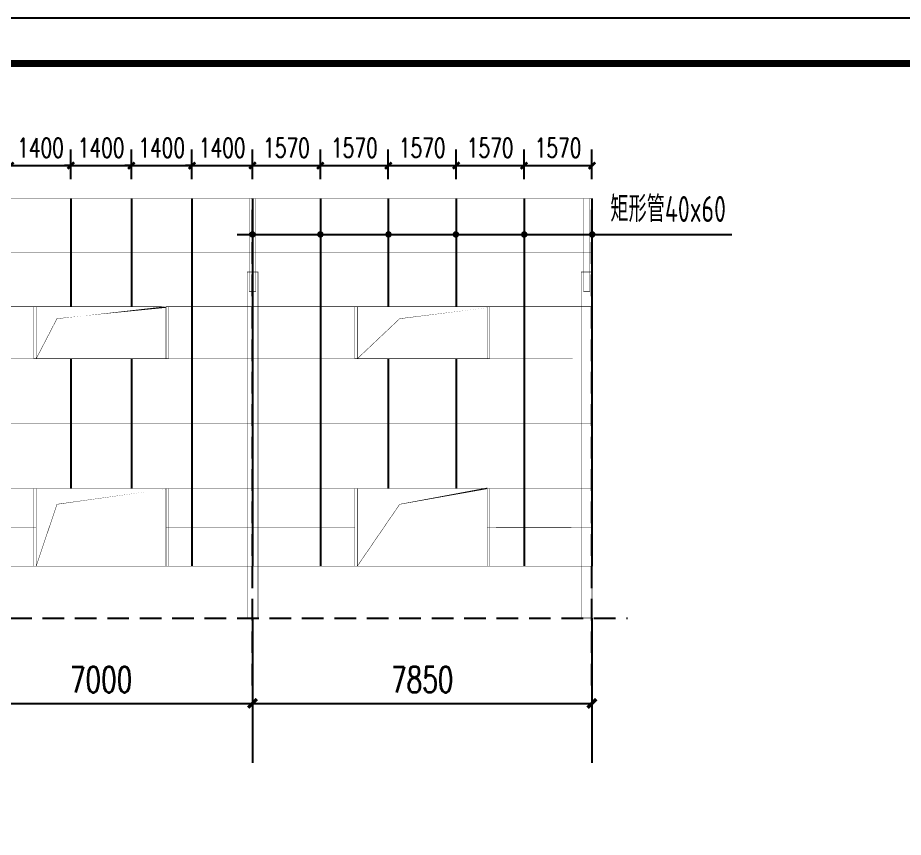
# Model space of a CAD drawing. Extents: x 180850 to 1399066, y 48356 to 327880.
# Drawn here: x 1241985 to 1262461, y 180171 to 199123 of the extents above; entities that cross this region are included whole.
import ezdxf
from ezdxf.enums import TextEntityAlignment as Align

# ---------------------------------------------------------------- set-up
doc = ezdxf.new("R2010")
doc.units = 0
doc.header["$LTSCALE"] = 1000
doc.linetypes.add('DASHED', pattern=[0.75, 0.5, -0.25])
doc.layers.add('_0', color=7, linetype='Continuous', lineweight=25)
for name, color, linetype in [('AXIS', 3, 'Continuous'), ('LT', 181, 'Continuous'), ('PUB_TITLE', 4, 'Continuous'), ('TEXT', 7, 'Continuous')]:
    doc.layers.add(name, color=color, linetype=linetype)
doc.styles.add('_TCH_DIM_T3', font='SIMPLEX', dxfattribs={"width": 0.7058823529411765, "bigfont": 'GBCBIG'})
doc.styles.add('TSSD_Label', font='tssdeng.shx', dxfattribs={"width": 0.7, "bigfont": 'hztxt.shx'})
doc.dimstyles.new('_TCH_ARCH&&150', dxfattribs={"dimtxt": 446.25, "dimasz": 150, "dimexe": 375, "dimexo": 450, "dimgap": 189.375, "dimtad": 1, "dimdec": 0, "dimzin": 0, "dimdsep": 46, "dimtxsty": '_TCH_DIM_T3', "dimblk": 'ARCHTICK', "dimcen": 0.09, "dimclrd": 3, "dimclre": 3, "dimclrt": 7, "dimazin": 2, "dimtfac": 1, "dimtdec": 0, "dimtix": 1, "dimtmove": 2, "dimatfit": 3, "dimfxl": 1, "dimtolj": 1, "dimtzin": 0, "dimarcsym": 0})
doc.dimstyles.new('_TCH_ARCH&&200', dxfattribs={"dimtxt": 595, "dimasz": 200, "dimexe": 500, "dimexo": 600, "dimgap": 252.5, "dimtad": 1, "dimdec": 0, "dimzin": 0, "dimdsep": 46, "dimtxsty": '_TCH_DIM_T3', "dimblk": 'ARCHTICK', "dimcen": 0.09, "dimclrt": 7, "dimazin": 2, "dimtfac": 1, "dimtdec": 0, "dimtix": 1, "dimtmove": 2, "dimatfit": 3, "dimfxl": 1, "dimtolj": 1, "dimtzin": 0, "dimarcsym": 0})

# ---------------------------------------------------------------- blocks, each defined once
blk = doc.blocks.new('_ArchTick')
at = {"color": 0, "linetype": 'ByBlock', "const_width": 0.4}
blk.add_lwpolyline([(-0.5, -0.5), (0.5, 0.5)], dxfattribs=at)
blk = doc.blocks.new('*D958')
at = {"layer": 'AXIS', "color": 0, "lineweight": -2, "transparency": 16777216}
for p, q in [((1240413.302968849, 184642.1295785874), (1240413.302968849, 182768.1209465729)), ((1247413.302968849, 184642.1295785874), (1247413.302968849, 182768.1209465729)), ((1240413.302968849, 183268.1209465729), (1247413.302968849, 183268.1209465729))]:
    blk.add_line(p, q, dxfattribs=at)
at = {"layer": 'Defpoints', "color": 0, "transparency": 16777216}
for p in [(1240413.302968849, 185242.1295785874), (1247413.302968849, 185242.1295785874), (1247413.302968849, 183268.1209465729)]:
    blk.add_point(p, dxfattribs=at)
at = {"layer": 'AXIS', "color": 0, "lineweight": -2, "transparency": 16777216, "xscale": 200, "yscale": 200, "zscale": 200, "rotation": 180}
blk.add_blockref('_ArchTick', (1240413.302968849, 183268.1209465729), dxfattribs=at)
at = {"layer": 'AXIS', "color": 0, "lineweight": -2, "transparency": 16777216, "xscale": 200, "yscale": 200, "zscale": 200}
blk.add_blockref('_ArchTick', (1247413.302968849, 183268.1209465729), dxfattribs=at)
at = {"layer": 'AXIS', "color": 7, "transparency": 16777216, "insert": (1243913.302968849, 183818.1209465729), "char_height": 595, "attachment_point": 5, "style": '_TCH_DIM_T3'}
blk.add_mtext('\\A1;7000', dxfattribs=at)
blk = doc.blocks.new('*D959')
at = {"layer": 'AXIS', "color": 0, "lineweight": -2, "transparency": 16777216}
for p, q in [((1247413.302968849, 184642.1295785874), (1247413.302968849, 182768.1209465729)), ((1255263.302958509, 184642.1295785874), (1255263.302958509, 182768.1209465729)), ((1247413.302968849, 183268.1209465729), (1255263.302958509, 183268.1209465729))]:
    blk.add_line(p, q, dxfattribs=at)
at = {"layer": 'Defpoints', "color": 0, "transparency": 16777216}
for p in [(1247413.302968849, 185242.1295785874), (1255263.302958509, 185242.1295785874), (1255263.302958509, 183268.1209465729)]:
    blk.add_point(p, dxfattribs=at)
at = {"layer": 'AXIS', "color": 0, "lineweight": -2, "transparency": 16777216, "xscale": 200, "yscale": 200, "zscale": 200, "rotation": 180}
blk.add_blockref('_ArchTick', (1247413.302968849, 183268.1209465729), dxfattribs=at)
at = {"layer": 'AXIS', "color": 0, "lineweight": -2, "transparency": 16777216, "xscale": 200, "yscale": 200, "zscale": 200}
blk.add_blockref('_ArchTick', (1255263.302958509, 183268.1209465729), dxfattribs=at)
at = {"layer": 'AXIS', "color": 7, "transparency": 16777216, "insert": (1251338.302963679, 183818.1209465729), "char_height": 595, "attachment_point": 5, "style": '_TCH_DIM_T3'}
blk.add_mtext('\\A1;7850', dxfattribs=at)
blk = doc.blocks.new('*D986')
at = {"color": 3, "lineweight": -2, "transparency": 16777216}
for p, q in [((1241813.302968849, 195392.1295828675), (1241813.302968849, 196077.9182286211)), ((1243213.302968849, 195392.1295856314), (1243213.302968849, 196077.9182286211)), ((1241813.302968849, 195702.9182286211), (1241663.302968849, 195702.9182286211)), ((1241813.302968849, 195702.9182286211), (1243213.302968849, 195702.9182286211)), ((1243213.302968849, 195702.9182286211), (1243363.302968849, 195702.9182286211))]:
    blk.add_line(p, q, dxfattribs=at)
at = {"layer": 'Defpoints', "color": 0, "transparency": 16777216}
for p in [(1243213.302968849, 195702.9182286211), (1241813.302968849, 194942.1295828675), (1243213.302968849, 194942.1295856314)]:
    blk.add_point(p, dxfattribs=at)
at = {"color": 3, "lineweight": -2, "transparency": 16777216, "xscale": 150, "yscale": 150, "zscale": 150}
blk.add_blockref('_ArchTick', (1241813.302968849, 195702.9182286211), dxfattribs=at)
at = {"color": 3, "lineweight": -2, "transparency": 16777216, "xscale": 150, "yscale": 150, "zscale": 150, "rotation": 180}
blk.add_blockref('_ArchTick', (1243213.302968849, 195702.9182286211), dxfattribs=at)
at = {"color": 7, "transparency": 16777216, "insert": (1242513.302968849, 196115.4182286211), "char_height": 446.25, "attachment_point": 5, "style": '_TCH_DIM_T3'}
blk.add_mtext('\\A1;1400', dxfattribs=at)
blk = doc.blocks.new('*D987')
at = {"color": 3, "lineweight": -2, "transparency": 16777216}
for p, q in [((1243213.302968849, 195392.1295856314), (1243213.302968849, 196077.9182286211)), ((1244613.302968849, 195392.129580297), (1244613.302968849, 196077.9182286211)), ((1243213.302968849, 195702.9182286211), (1243063.302968849, 195702.9182286211)), ((1243213.302968849, 195702.9182286211), (1244613.302968849, 195702.9182286211)), ((1244613.302968849, 195702.9182286211), (1244763.302968849, 195702.9182286211))]:
    blk.add_line(p, q, dxfattribs=at)
at = {"layer": 'Defpoints', "color": 0, "transparency": 16777216}
for p in [(1244613.302968849, 195702.9182286211), (1243213.302968849, 194942.1295856314), (1244613.302968849, 194942.129580297)]:
    blk.add_point(p, dxfattribs=at)
at = {"color": 3, "lineweight": -2, "transparency": 16777216, "xscale": 150, "yscale": 150, "zscale": 150}
blk.add_blockref('_ArchTick', (1243213.302968849, 195702.9182286211), dxfattribs=at)
at = {"color": 3, "lineweight": -2, "transparency": 16777216, "xscale": 150, "yscale": 150, "zscale": 150, "rotation": 180}
blk.add_blockref('_ArchTick', (1244613.302968849, 195702.9182286211), dxfattribs=at)
at = {"color": 7, "transparency": 16777216, "insert": (1243913.302968849, 196115.4182286211), "char_height": 446.25, "attachment_point": 5, "style": '_TCH_DIM_T3'}
blk.add_mtext('\\A1;1400', dxfattribs=at)
blk = doc.blocks.new('*D988')
at = {"color": 3, "lineweight": -2, "transparency": 16777216}
for p, q in [((1244613.302968849, 195392.129580297), (1244613.302968849, 196077.9182286211)), ((1246013.302968849, 195392.1295911593), (1246013.302968849, 196077.9182286211)), ((1244613.302968849, 195702.9182286211), (1244463.302968849, 195702.9182286211)), ((1244613.302968849, 195702.9182286211), (1246013.302968849, 195702.9182286211)), ((1246013.302968849, 195702.9182286211), (1246163.302968849, 195702.9182286211))]:
    blk.add_line(p, q, dxfattribs=at)
at = {"layer": 'Defpoints', "color": 0, "transparency": 16777216}
for p in [(1246013.302968849, 195702.9182286211), (1244613.302968849, 194942.129580297), (1246013.302968849, 194942.1295911593)]:
    blk.add_point(p, dxfattribs=at)
at = {"color": 3, "lineweight": -2, "transparency": 16777216, "xscale": 150, "yscale": 150, "zscale": 150}
blk.add_blockref('_ArchTick', (1244613.302968849, 195702.9182286211), dxfattribs=at)
at = {"color": 3, "lineweight": -2, "transparency": 16777216, "xscale": 150, "yscale": 150, "zscale": 150, "rotation": 180}
blk.add_blockref('_ArchTick', (1246013.302968849, 195702.9182286211), dxfattribs=at)
at = {"color": 7, "transparency": 16777216, "insert": (1245313.302968849, 196115.4182286211), "char_height": 446.25, "attachment_point": 5, "style": '_TCH_DIM_T3'}
blk.add_mtext('\\A1;1400', dxfattribs=at)
blk = doc.blocks.new('*D989')
at = {"color": 3, "lineweight": -2, "transparency": 16777216}
for p, q in [((1246013.302968849, 195392.1295911593), (1246013.302968849, 196077.9182286211)), ((1247413.302968849, 195392.1295939233), (1247413.302968849, 196077.9182286211)), ((1246013.302968849, 195702.9182286211), (1245863.302968849, 195702.9182286211)), ((1246013.302968849, 195702.9182286211), (1247413.302968849, 195702.9182286211)), ((1247413.302968849, 195702.9182286211), (1247563.302968849, 195702.9182286211))]:
    blk.add_line(p, q, dxfattribs=at)
at = {"layer": 'Defpoints', "color": 0, "transparency": 16777216}
for p in [(1247413.302968849, 195702.9182286211), (1246013.302968849, 194942.1295911593), (1247413.302968849, 194942.1295939233)]:
    blk.add_point(p, dxfattribs=at)
at = {"color": 3, "lineweight": -2, "transparency": 16777216, "xscale": 150, "yscale": 150, "zscale": 150}
blk.add_blockref('_ArchTick', (1246013.302968849, 195702.9182286211), dxfattribs=at)
at = {"color": 3, "lineweight": -2, "transparency": 16777216, "xscale": 150, "yscale": 150, "zscale": 150, "rotation": 180}
blk.add_blockref('_ArchTick', (1247413.302968849, 195702.9182286211), dxfattribs=at)
at = {"color": 7, "transparency": 16777216, "insert": (1246713.302968849, 196115.4182286211), "char_height": 446.25, "attachment_point": 5, "style": '_TCH_DIM_T3'}
blk.add_mtext('\\A1;1400', dxfattribs=at)
blk = doc.blocks.new('*D990')
at = {"color": 3, "lineweight": -2, "transparency": 16777216}
for p, q in [((1247413.302968849, 195392.1295939233), (1247413.302968849, 196077.9182286211)), ((1248983.302968849, 195392.1295803187), (1248983.302968849, 196077.9182286211)), ((1247413.302968849, 195702.9182286211), (1248983.302968849, 195702.9182286211))]:
    blk.add_line(p, q, dxfattribs=at)
at = {"layer": 'Defpoints', "color": 0, "transparency": 16777216}
for p in [(1248983.302968849, 195702.9182286211), (1247413.302968849, 194942.1295939233), (1248983.302968849, 194942.1295803187)]:
    blk.add_point(p, dxfattribs=at)
at = {"color": 3, "lineweight": -2, "transparency": 16777216, "xscale": 150, "yscale": 150, "zscale": 150, "rotation": 180}
blk.add_blockref('_ArchTick', (1247413.302968849, 195702.9182286211), dxfattribs=at)
at = {"color": 3, "lineweight": -2, "transparency": 16777216, "xscale": 150, "yscale": 150, "zscale": 150}
blk.add_blockref('_ArchTick', (1248983.302968849, 195702.9182286211), dxfattribs=at)
at = {"color": 7, "transparency": 16777216, "insert": (1248198.302968849, 196115.4182286211), "char_height": 446.25, "attachment_point": 5, "style": '_TCH_DIM_T3'}
blk.add_mtext('\\A1;1570', dxfattribs=at)
blk = doc.blocks.new('*D991')
at = {"color": 3, "lineweight": -2, "transparency": 16777216}
for p, q in [((1248983.302968849, 195392.1295803187), (1248983.302968849, 196077.9182286211)), ((1250553.302968849, 195392.1295803266), (1250553.302968849, 196077.9182286211)), ((1248983.302968849, 195702.9182286211), (1250553.302968849, 195702.9182286211))]:
    blk.add_line(p, q, dxfattribs=at)
at = {"layer": 'Defpoints', "color": 0, "transparency": 16777216}
for p in [(1250553.302968849, 195702.9182286211), (1248983.302968849, 194942.1295803187), (1250553.302968849, 194942.1295803266)]:
    blk.add_point(p, dxfattribs=at)
at = {"color": 3, "lineweight": -2, "transparency": 16777216, "xscale": 150, "yscale": 150, "zscale": 150, "rotation": 180}
blk.add_blockref('_ArchTick', (1248983.302968849, 195702.9182286211), dxfattribs=at)
at = {"color": 3, "lineweight": -2, "transparency": 16777216, "xscale": 150, "yscale": 150, "zscale": 150}
blk.add_blockref('_ArchTick', (1250553.302968849, 195702.9182286211), dxfattribs=at)
at = {"color": 7, "transparency": 16777216, "insert": (1249768.302968849, 196115.4182286211), "char_height": 446.25, "attachment_point": 5, "style": '_TCH_DIM_T3'}
blk.add_mtext('\\A1;1570', dxfattribs=at)
blk = doc.blocks.new('*D992')
at = {"color": 3, "lineweight": -2, "transparency": 16777216}
for p, q in [((1250553.302968849, 195392.1295803266), (1250553.302968849, 196077.9182286211)), ((1252123.301564156, 195392.1295803344), (1252123.301564156, 196077.9182286211)), ((1250553.302968849, 195702.9182286211), (1252123.301564156, 195702.9182286211))]:
    blk.add_line(p, q, dxfattribs=at)
at = {"layer": 'Defpoints', "color": 0, "transparency": 16777216}
for p in [(1252123.301564156, 195702.9182286211), (1250553.302968849, 194942.1295803266), (1252123.301564156, 194942.1295803344)]:
    blk.add_point(p, dxfattribs=at)
at = {"color": 3, "lineweight": -2, "transparency": 16777216, "xscale": 150, "yscale": 150, "zscale": 150, "rotation": 180}
blk.add_blockref('_ArchTick', (1250553.302968849, 195702.9182286211), dxfattribs=at)
at = {"color": 3, "lineweight": -2, "transparency": 16777216, "xscale": 150, "yscale": 150, "zscale": 150}
blk.add_blockref('_ArchTick', (1252123.301564156, 195702.9182286211), dxfattribs=at)
at = {"color": 7, "transparency": 16777216, "insert": (1251338.302266503, 196115.4182286211), "char_height": 446.25, "attachment_point": 5, "style": '_TCH_DIM_T3'}
blk.add_mtext('\\A1;1570', dxfattribs=at)
blk = doc.blocks.new('*D993')
at = {"color": 3, "lineweight": -2, "transparency": 16777216}
for p, q in [((1252123.301564156, 195392.1295803344), (1252123.301564156, 196077.9182286211)), ((1253693.301564159, 195392.1295803422), (1253693.301564159, 196077.9182286211)), ((1252123.301564156, 195702.9182286211), (1253693.301564159, 195702.9182286211))]:
    blk.add_line(p, q, dxfattribs=at)
at = {"layer": 'Defpoints', "color": 0, "transparency": 16777216}
for p in [(1253693.301564159, 195702.9182286211), (1252123.301564156, 194942.1295803344), (1253693.301564159, 194942.1295803422)]:
    blk.add_point(p, dxfattribs=at)
at = {"color": 3, "lineweight": -2, "transparency": 16777216, "xscale": 150, "yscale": 150, "zscale": 150, "rotation": 180}
blk.add_blockref('_ArchTick', (1252123.301564156, 195702.9182286211), dxfattribs=at)
at = {"color": 3, "lineweight": -2, "transparency": 16777216, "xscale": 150, "yscale": 150, "zscale": 150}
blk.add_blockref('_ArchTick', (1253693.301564159, 195702.9182286211), dxfattribs=at)
at = {"color": 7, "transparency": 16777216, "insert": (1252908.301564157, 196115.4182286211), "char_height": 446.25, "attachment_point": 5, "style": '_TCH_DIM_T3'}
blk.add_mtext('\\A1;1570', dxfattribs=at)
blk = doc.blocks.new('*D994')
at = {"color": 3, "lineweight": -2, "transparency": 16777216}
for p, q in [((1253693.301564159, 195392.1295803422), (1253693.301564159, 196077.9182286211)), ((1255263.302968849, 195392.1295801036), (1255263.302968849, 196077.9182286211)), ((1253693.301564159, 195702.9182286211), (1255263.302968849, 195702.9182286211))]:
    blk.add_line(p, q, dxfattribs=at)
at = {"layer": 'Defpoints', "color": 0, "transparency": 16777216}
for p in [(1255263.302968849, 195702.9182286211), (1253693.301564159, 194942.1295803422), (1255263.302968849, 194942.1295801036)]:
    blk.add_point(p, dxfattribs=at)
at = {"color": 3, "lineweight": -2, "transparency": 16777216, "xscale": 150, "yscale": 150, "zscale": 150, "rotation": 180}
blk.add_blockref('_ArchTick', (1253693.301564159, 195702.9182286211), dxfattribs=at)
at = {"color": 3, "lineweight": -2, "transparency": 16777216, "xscale": 150, "yscale": 150, "zscale": 150}
blk.add_blockref('_ArchTick', (1255263.302968849, 195702.9182286211), dxfattribs=at)
at = {"color": 7, "transparency": 16777216, "insert": (1254478.302266504, 196115.4182286211), "char_height": 446.25, "attachment_point": 5, "style": '_TCH_DIM_T3'}
blk.add_mtext('\\A1;1570', dxfattribs=at)

msp = doc.modelspace()

# ---------------------------------------------------------------- linework, layer by layer
at = {"color": 4}
for p, q in [((1243213.302968849, 194942.1295856314), (1243213.302972995, 192442.1287459171)), ((1244613.302968846, 194943.8170695208), (1244613.302972991, 192443.8162268513)), ((1246013.302968849, 194942.1295911593), (1246013.30298484, 186442.1295912394)), ((1247413.302968849, 194942.1295939233), (1247413.30298484, 186442.1295940033)), ((1248983.302968849, 194942.1295803187), (1248983.30298484, 186442.1295803988)), ((1250553.302968849, 194942.1295803266), (1250553.302972995, 192442.1287406122)), ((1252123.301564156, 194942.1295803344), (1252123.301568302, 192442.1287376648)), ((1253693.301564159, 194942.1295803422), (1253693.301580151, 186442.1295804222)), ((1255263.302968849, 194942.1295801036), (1255263.302984841, 186442.1295801836)), ((1243213.302975364, 191242.1295851213), (1243213.302981294, 188238.7545945164)), ((1244613.302975361, 191243.8170660493), (1244613.30298129, 188240.4420754485)), ((1250553.302975364, 191242.1295798164), (1250553.302981294, 188238.7545892115)), ((1252123.301570671, 191242.1295768628), (1252123.3015766, 188238.754586262))]:
    msp.add_line(p, q, dxfattribs=at)
at = {"layer": '_0', "color": 1, "const_width": 75}
for points in [[(1247413.456627531, 194149.4885186865, 1), (1247413.456627531, 194074.4885186865, 1)], [(1248983.302970019, 194149.4885187428, 1), (1248983.302970019, 194074.4885187428, 1)], [(1250558.468541197, 194149.4885197793, 1), (1250558.468541197, 194074.4885197793, 1)], [(1252115.885072242, 194149.4885208452, 1), (1252115.885072242, 194074.4885208452, 1)], [(1253697.521919691, 194147.6679742019, 1), (1253697.521919691, 194072.6679742019, 1)], [(1255268.131892716, 194149.4885195122, 1), (1255268.131892716, 194074.4885195122, 1)]]:
    msp.add_lwpolyline(points, format="xyb", close=True, dxfattribs=at)
at = {"layer": 'AXIS', "linetype": 'ByBlock'}
msp.add_line((1247061.284419646, 194111.9885186472), (1258493.98652307, 194111.9885197442), dxfattribs=at)
at = {"layer": 'AXIS'}
for p, q in [((1247413.302968849, 185242.1295785874), (1247413.302968849, 181891.7440191389)), ((1255263.302958509, 185242.1295785874), (1255263.302958509, 181891.7440191389))]:
    msp.add_line(p, q, dxfattribs=at)
at = {"layer": 'LT', "linetype": 'DASHED'}
for p, q in [((1247413.302968849, 183683.1295802099), (1247413.302968849, 194942.1295801036)), ((1255263.302968849, 183683.1295802099), (1255263.302968849, 194942.1295801036)), ((1205057.651296284, 185242.1295801036), (1256086.357704154, 185242.1295801036))]:
    msp.add_line(p, q, dxfattribs=at)
at = {"layer": 'LT', "linetype": 'DASHED', "const_width": 10}
for points in [[(1255263.30295851, 194942.12958035), (1205763.302968849, 194942.1295801036)], [(1255263.30295851, 193692.1291634322), (1205763.302968849, 193692.1291631858)], [(1255263.303054469, 192442.1287465163), (1205763.303064797, 192442.1287462699)], [(1254813.523586976, 191242.1295709408), (1205763.302968849, 191242.1295706944)], [(1254813.523586982, 189742.1295709408), (1205763.302968855, 189742.1295706944)], [(1255263.30295851, 189738.7545800789), (1238771.303016726, 189738.7545800248)], [(1255263.30295851, 188238.7545802648), (1238921.303027067, 188238.7545802171)], [(1238905.302910642, 187340.4420801977), (1242413.302968826, 187340.4420801924)], [(1245413.302968845, 187340.4420801813), (1249781.345951708, 187340.4420803732)], [(1252838.302963695, 187337.2586823654), (1255263.302958521, 187340.4420800101)], [(1255263.302958509, 186442.12958035), (1238921.303027065, 186442.1295803023)]]:
    msp.add_lwpolyline(points, dxfattribs=at)
for points in [[(1247338.302968851, 194942.1295801036), (1247488.30296885, 194942.1295801036), (1247488.30296885, 192795.855914657), (1247338.30296885, 192795.855914657)], [(1255065.955778287, 194942.1295801036), (1255215.955778287, 194942.1295801036), (1255215.955778287, 192795.855914657), (1255065.955778287, 192795.855914657)], [(1247291.302968761, 185242.1295801036), (1247291.30307537, 193242.1295801036), (1247541.303075338, 193242.1295801036), (1247541.30296873, 185242.1295801036)], [(1255013.30295854, 185242.1295801036), (1255013.303065149, 193242.1295801036), (1255263.303065118, 193242.1295801036), (1255263.302958509, 185242.1295801036)], [(1242356.345956875, 192438.7545800375), (1242413.302968843, 192438.7545800375), (1242413.30296884, 191238.7545800079), (1242356.345956872, 191238.7545800079)], [(1242892.256045956, 192163.4741077943), (1245413.302968843, 192438.754580042), (1245413.302968849, 191238.7545800079), (1242413.302968849, 191238.7545800079)], [(1245470.25998083, 192438.7545800375), (1245413.302968862, 192438.7545800375), (1245413.302968859, 191238.7545800079), (1245470.259980827, 191238.7545800079)], [(1249781.34595169, 192438.7545800588), (1249838.302963658, 192438.7545800588), (1249838.302963654, 191238.7545800292), (1249781.345951686, 191238.7545800292)], [(1250817.25604077, 192163.4741078156), (1252838.302963658, 192438.7545800633), (1252838.302963664, 191238.7545800292), (1249838.302963664, 191238.7545800292)], [(1252895.259975645, 192438.7545800588), (1252838.302963677, 192438.7545800588), (1252838.302963673, 191238.7545800292), (1252895.259975641, 191238.7545800292)], [(1242356.345956874, 188238.7545804124), (1242413.302968842, 188238.7545804124), (1242413.302968839, 186442.1295803179), (1242356.345956871, 186442.1295803179)], [(1242892.256045952, 187871.8417596648), (1245413.302968841, 188238.7545804168), (1245413.302968849, 186442.1295803179), (1242413.302968849, 186442.1295803179)], [(1245470.259980828, 188238.7545804124), (1245413.30296886, 188238.7545804124), (1245413.302968858, 186442.1295803179), (1245470.259980826, 186442.1295803179)], [(1249781.345951704, 188238.7545804336), (1249838.302963672, 188238.7545804336), (1249838.302963669, 186442.1295803391), (1249781.345951701, 186442.1295803391)], [(1250817.256040782, 187871.8417596861), (1252838.302963671, 188238.7545804381), (1252838.302963679, 186442.1295803391), (1249838.302963679, 186442.1295803391)], [(1252895.259975658, 188238.7545804336), (1252838.30296369, 188238.7545804336), (1252838.302963688, 186442.1295803391), (1252895.259975656, 186442.1295803391)]]:
    msp.add_lwpolyline(points, close=True, dxfattribs=at)
at = {"layer": 'PUB_TITLE'}
msp.add_lwpolyline([(1194176.069831791, 199122.8308588691), (1283372.950331791, 199122.8308588691), (1283372.950331791, 136122.893858869), (1194176.069831791, 136122.893858869)], close=True, dxfattribs=at)
at = {"layer": 'PUB_TITLE', "const_width": 159.09075}
msp.add_lwpolyline([(1196827.582331792, 137183.4988588691), (1196827.582331792, 198062.225858869), (1282312.345331791, 198062.225858869), (1282312.345331791, 137183.4988588691)], close=True, dxfattribs=at)

# ---------------------------------------------------------------- texts
at = {"layer": 'TEXT', "style": 'TSSD_Label', "width": 0.7}
msp.add_text('矩形管40x60', height=599.9998499999996, dxfattribs=at).set_placement((1258360.996088111, 194219.8093524563), align=Align.BOTTOM_RIGHT)

# ---------------------------------------------------------------- dimensions: what is measured, and where the dimension line sits
for base, p1, p2, picture, middle in [((1243213.302968849, 195702.9182286211), (1241813.302968849, 194942.1295828675), (1243213.302968849, 194942.1295856314), '*D986', (1242513.302968849, 196115.4182286211)), ((1244613.302968849, 195702.9182286211), (1243213.302968849, 194942.1295856314), (1244613.302968849, 194942.129580297), '*D987', (1243913.302968849, 196115.4182286211)), ((1246013.302968849, 195702.9182286211), (1244613.302968849, 194942.129580297), (1246013.302968849, 194942.1295911593), '*D988', (1245313.302968849, 196115.4182286211)), ((1247413.302968849, 195702.9182286211), (1246013.302968849, 194942.1295911593), (1247413.302968849, 194942.1295939233), '*D989', (1246713.302968849, 196115.4182286211)), ((1248983.302968849, 195702.9182286211), (1247413.302968849, 194942.1295939233), (1248983.302968849, 194942.1295803187), '*D990', (1248198.302968849, 196115.4182286211)), ((1250553.302968849, 195702.9182286211), (1248983.302968849, 194942.1295803187), (1250553.302968849, 194942.1295803266), '*D991', (1249768.302968849, 196115.4182286211)), ((1252123.301564156, 195702.9182286211), (1250553.302968849, 194942.1295803266), (1252123.301564156, 194942.1295803344), '*D992', (1251338.302266503, 196115.4182286211)), ((1253693.301564159, 195702.9182286211), (1252123.301564156, 194942.1295803344), (1253693.301564159, 194942.1295803422), '*D993', (1252908.301564157, 196115.4182286211)), ((1255263.302968849, 195702.9182286211), (1253693.301564159, 194942.1295803422), (1255263.302968849, 194942.1295801036), '*D994', (1254478.302266504, 196115.4182286211))]:
    dim = msp.add_linear_dim(base=base, p1=p1, p2=p2, dimstyle='_TCH_ARCH&&150')
    dim.commit()
    dim.dimension.update_dxf_attribs({"geometry": picture, "text_midpoint": middle})
at = {"layer": 'AXIS'}
for p1, p2, picture, middle in [((1240413.302968849, 185242.1295785874), (1247413.302968849, 185242.1295785874), '*D958', (1243913.302968849, 183818.1209465729)), ((1247413.302968849, 185242.1295785874), (1255263.302958509, 185242.1295785874), '*D959', (1251338.302963679, 183818.1209465729))]:
    dim = msp.add_aligned_dim(p1=p1, p2=p2, distance=-1974.0086320145056, dimstyle='_TCH_ARCH&&200', dxfattribs=at)
    dim.commit()
    dim.dimension.update_dxf_attribs({"geometry": picture, "text_midpoint": middle})

doc.saveas('drawing.dxf')
